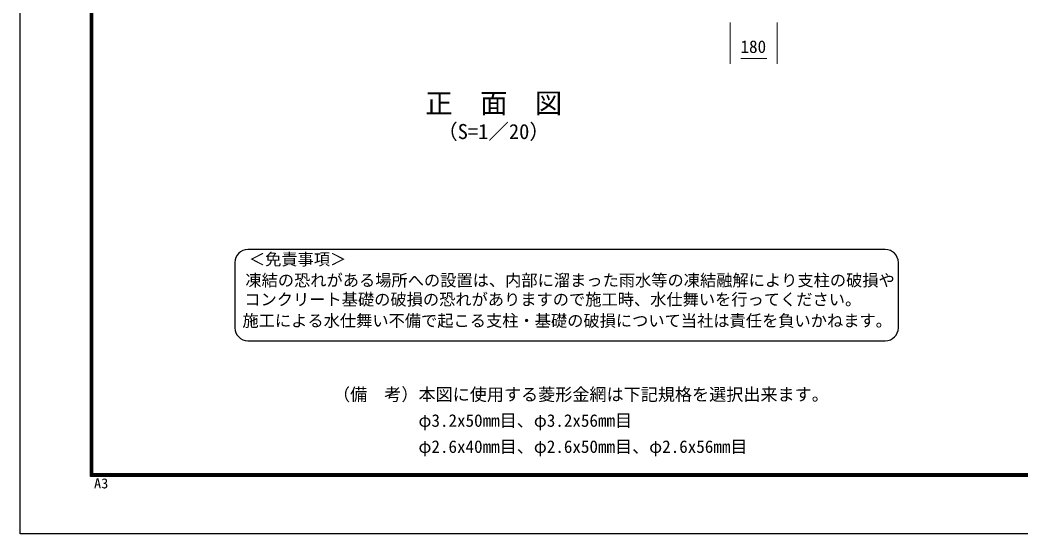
# Model space of a CAD drawing. Units: millimetres, scale not verified. Extents: x -4200 to 4200, y -2970 to 2970.
# Drawn here: x -4200 to -363, y -2970 to -1000 of the extents above; entities that cross this region are included whole.
import ezdxf
from ezdxf.enums import TextEntityAlignment as Align

# ---------------------------------------------------------------- set-up
doc = ezdxf.new("R2010")
doc.units = ezdxf.units.MM
doc.header["$LTSCALE"] = 10
for name, color, linetype, lineweight in [('0-0_D-TTL-TXT', 7, 'Continuous', 25), ('0-3_D-STR-DIM', 7, 'Continuous', 13), ('0-E_D-TTL', 7, 'Continuous', 25)]:
    doc.layers.add(name, color=color, linetype=linetype, lineweight=lineweight)
doc.styles.add('ＭＳ ゴシック', font='')
doc.styles.get('ＭＳ ゴシック').set_extended_font_data('MS Gothic')

msp = doc.modelspace()

# ---------------------------------------------------------------- linework, layer by layer
at = {"layer": '0-0_D-TTL-TXT', "color": 2}
for p, q in [((-879.73, -1879.15), (-3325.28, -1879.15)), ((-3375.28, -1929.15), (-3375.28, -2179.15)), ((-829.73, -2179.15), (-829.73, -1929.15)), ((-3325.28, -2229.15), (-879.73, -2229.15))]:
    msp.add_line(p, q, dxfattribs=at)
for centre, start, end in [((-3325.28, -1929.15), 90, 180), ((-879.73, -1929.15), 0, 90), ((-3325.28, -2179.15), 180, 270), ((-879.73, -2179.15), 270, 0)]:
    msp.add_arc(centre, 50, start, end, dxfattribs=at)
at = {"layer": '0-3_D-STR-DIM'}
for p, q in [((-1474.65, -1009.77), (-1474.65, -1167.09)), ((-1294.65, -1009.77), (-1294.65, -1167.09)), ((-1434.65, -1147.09), (-1334.65, -1147.09))]:
    msp.add_line(p, q, dxfattribs=at)
at = {"layer": '0-E_D-TTL', "color": 2}
msp.add_lwpolyline([(-4199.68, 2970.23), (4200.32, 2970.23), (4200.32, -2969.77), (-4199.68, -2969.77)], close=True, dxfattribs=at)
at = {"layer": '0-E_D-TTL'}
for points in [[(-3929.68, 2750.23), (3930.32, 2750.23), (3930.32, -2749.77), (-3929.68, -2749.77)], [(-3927.18, 2747.73), (3927.82, 2747.73), (3927.82, -2747.27), (-3927.18, -2747.27)], [(-3924.68, 2745.23), (3925.32, 2745.23), (3925.32, -2744.77), (-3924.68, -2744.77)], [(-3922.18, 2742.73), (3922.82, 2742.73), (3922.82, -2742.27), (-3922.18, -2742.27)], [(-3919.68, 2740.23), (3920.32, 2740.23), (3920.32, -2739.77), (-3919.68, -2739.77)]]:
    msp.add_lwpolyline(points, close=True, dxfattribs=at)

# ---------------------------------------------------------------- texts
at = {"layer": '0-0_D-TTL-TXT', "style": 'ＭＳ ゴシック'}
for s, height, p in [('正\u3000面\u3000図', 76.98, (-2644.55, -1380.17)), ('（S=1／20）', 57.7, (-2599.07, -1473.36)), ('＜免責事項＞ \u3000\u3000', 45.67, (-3321.57, -1953.33)), ('凍結の恐れがある場所への設置は、内部に溜まった雨水等の凍結融解により支柱の破損や', 45.67, (-3335.1, -2033.83)), ('コンクリート基礎の破損の恐れがありますので施工時、水仕舞いを行ってください。', 45.67, (-3339.21, -2107.25)), ('施工による水仕舞い不備で起こる支柱・基礎の破損について当社は責任を負いかねます。 ', 45.67, (-3346.2, -2188.74)), ('（備\u3000考）本図に使用する菱形金網は下記規格を選択出来ます。', 48.09, (-2998.8, -2473.38)), ('\u3000\u3000\u3000\u3000\u3000φ3.2x50mm目、φ3.2x56mm目', 48.09, (-2998.8, -2573.38)), ('\u3000\u3000\u3000\u3000\u3000φ2.6x40mm目、φ2.6x50mm目、φ2.6x56mm目', 48.09, (-2998.8, -2673.38))]:
    msp.add_text(s, height=height, dxfattribs=at).set_placement(p, align=Align.BOTTOM_LEFT)
at = {"layer": '0-3_D-STR-DIM', "style": 'ＭＳ ゴシック'}
msp.add_text('180', height=48.09, dxfattribs=at).set_placement((-1435.3, -1140.34), align=Align.BOTTOM_LEFT)
at = {"layer": '0-E_D-TTL', "style": 'ＭＳ ゴシック', "width": 1.05}
msp.add_text('A3', height=38.48, dxfattribs=at).set_placement((-3915.77, -2806.58), align=Align.BOTTOM_LEFT)

doc.saveas('drawing.dxf')
